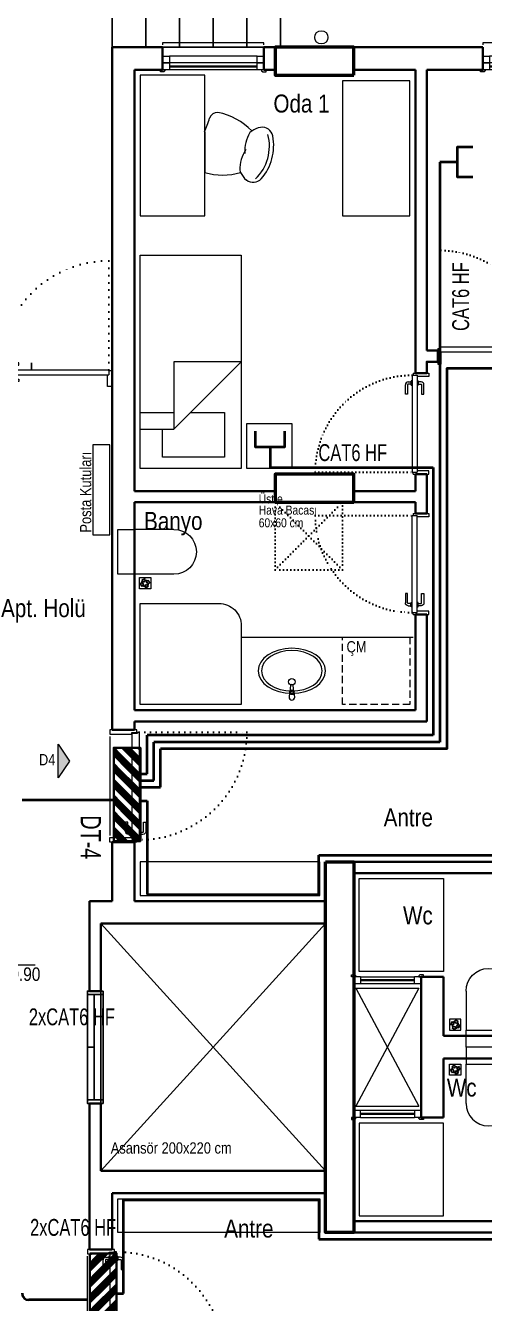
# Model space of a CAD drawing. Header units: millimetres. Extents: x 1852829 to 1882754, y -270850 to -231658.
# Drawn here: x 1858371 to 1858779, y -258564 to -257427 of the extents above; entities that cross this region are included whole.
import ezdxf
from ezdxf.enums import TextEntityAlignment as Align

# ---------------------------------------------------------------- set-up
doc = ezdxf.new("R2010")
doc.units = ezdxf.units.MM
for name, pattern in [('CONTINOUS', [0]), ('CONTINU', [0]), ('DOT', [0.25, 0, -0.25]), ('izdüşüm arka', [3.175, 0, -3.175]), ('izdüşüm ön', [9.525, 6.35, -3.175])]:
    doc.linetypes.add(name, pattern=pattern)
for name, color, linetype, lineweight in [('a_ba', 6, 'Continuous', 50), ('a_doğrama', 251, 'Continuous', 20), ('a_duvar', 251, 'Continuous', 35), ('a_görünüş', 32, 'Continuous', 25), ('a_görünüş_ince', 8, 'Continuous', 20), ('a_izdüşüm_arka', 251, 'izdüşüm arka', 30), ('a_izdüşüm_ön', 6, 'izdüşüm ön', 9), ('a_not_kot', 251, 'Continuous', 13), ('a_not_mahal', 253, 'Continuous', 5), ('a_not_misc', 144, 'Continuous', 5), ('a_not_text', 7, 'Continuous', 13), ('a_tefriş', 8, 'Continuous', 20), ('Aydınlatma', 4, 'CONTINOUS', 35), ('m_yib', 65, 'Continuous', 20), ('Priz', 6, 'CONTINOUS', 40), ('Telefon', 2, 'CONTINOUS', 40)]:
    doc.layers.add(name, color=color, linetype=linetype, lineweight=lineweight)
doc.layers.add('a_basılmayacak', color=251, linetype='Continuous', lineweight=5, plot=False)
doc.layers.add('a_m2_taks', color=147, linetype='Continuous', plot=False)
doc.styles.add('Grupcad', font='arial.ttf', dxfattribs={"width": 0.7})
doc.styles.add('ROMANTUR', font='arial.ttf', dxfattribs={"width": 0.7})
doc.styles.get("Standard").update_dxf_attribs({"font": 'ARIALN.TTF'})

# ---------------------------------------------------------------- blocks, each defined once
blk = doc.blocks.new('K1')
at = {"layer": 'a_doğrama', "color": 251}
for points in [[(-17.5, -2.5), (-22, -2.5), (-22, 0), (2, 0), (2, -4), (-17.5, -4), (-17.5, -2.5)], [(-27.5, -93.1), (-25, -93.1)], [(-17.5, -97.5), (-22, -97.5), (-22, -100), (2, -100), (2, -96), (-17.5, -96), (-17.5, -97.5)], [(-14.5, -93.1), (-17, -93.1)]]:
    blk.add_lwpolyline(points, dxfattribs=at)
blk.add_lwpolyline([(-18, -14), (-18, -4), (-18, -3), (-22.5, -3), (-22.5, -2.5), (-22.5, -2), (-24, -2), (-24, -2.5), (-24, -12.5), (-24, -88), (-24, -97.5), (-24, -98), (-22.5, -98), (-22.5, -97.5), (-22.5, -97), (-18, -97), (-18, -96), (-18, -86.5)], close=True, dxfattribs=at)
for points in [[(-25, -91.1), (-27.5, -91.1, -0.414214), (-28, -90.6), (-28, -82.1), (-30, -82.1), (-30, -90.6)], [(-24, -94.1), (-24.5, -94.1, -0.414214), (-25, -93.6), (-25, -90.6, -0.414214), (-24.5, -90.1), (-24, -90.1)], [(-18, -94.1), (-17.5, -94.1, 0.414214), (-17, -93.6), (-17, -90.6, 0.414214), (-17.5, -90.1), (-18, -90.1)], [(-17, -91.1), (-14.5, -91.1, 0.414214), (-14, -90.6), (-14, -82.1), (-12, -82.1), (-12, -90.6)]]:
    blk.add_lwpolyline(points, format="xyb", dxfattribs=at)
for centre, start, end in [((-27.5, -90.6), 180, 270), ((-14.5, -90.6), 270, 0)]:
    blk.add_arc(centre, 2.5, start, end, dxfattribs=at)
at = {"layer": 'a_görünüş_ince', "color": 251}
blk.add_line((2, -6), (2, -94), dxfattribs=at)
at = {"layer": 'a_izdüşüm_arka', "color": 251, "linetype": 'DOT', "ltscale": 20}
blk.add_line((-24, -2), (-120, -2), dxfattribs=at)
blk.add_arc((-24, -2), 96, 180, 270, dxfattribs=at)
blk = doc.blocks.new('K2')
at = {"layer": 'a_doğrama', "color": 251, "linetype": 'Continuous'}
for p, q in [((-13, 88.1), (-13, 1.9)), ((-13, 88.1), (-8.5, 88.1)), ((-12, 90), (-12, 88.1)), ((-12, 90), (-10, 90)), ((-8.5, 88.1), (-8.5, 1.9)), ((-13, 1.9), (-8.5, 1.9)), ((-12, 0), (-12, 1.9)), ((-12, 0), (-10, 0))]:
    blk.add_line(p, q, dxfattribs=at)
at = {"layer": 'a_doğrama', "color": 251}
for points in [[(-14, 80.1), (-16.5, 80.1, 0.414214), (-17, 79.6), (-17, 71.1), (-19, 71.1), (-19, 79.6)], [(-13, 83.1), (-13.5, 83.1, 0.414214), (-14, 82.6), (-14, 79.6, 0.414214), (-13.5, 79.1), (-13, 79.1)], [(-8.5, 83.1), (-8, 83.1, -0.414214), (-7.5, 82.6), (-7.5, 79.6, -0.414214), (-8, 79.1), (-8.5, 79.1)], [(-7.5, 80.1), (-5, 80.1, -0.414214), (-4.5, 79.6), (-4.5, 71.1), (-2.5, 71.1), (-2.5, 79.6)]]:
    blk.add_lwpolyline(points, format="xyb", dxfattribs=at)
for points in [[(-16.5, 82.1), (-14, 82.1)], [(-5, 82.1), (-7.5, 82.1)]]:
    blk.add_lwpolyline(points, dxfattribs=at)
at = {"layer": 'a_doğrama', "color": 251, "linetype": 'Continuous'}
for points in [[(0, 90), (2, 90), (2, 87), (-8.5, 87)], [(0, 0), (2, 0), (2, 3), (-8.5, 3)]]:
    blk.add_lwpolyline(points, dxfattribs=at)
at = {"layer": 'a_doğrama', "color": 251}
for centre, start, end in [((-16.5, 79.6), 90, 180), ((-5, 79.6), 0, 90)]:
    blk.add_arc(centre, 2.5, start, end, dxfattribs=at)
at = {"layer": 'a_izdüşüm_arka', "color": 251}
blk.add_lwpolyline([(-99.2, 1.9), (-13, 1.9)], dxfattribs=at)
blk.add_arc((-13, 1.9), 86.2, 90, 180, dxfattribs=at)
blk = doc.blocks.new('klozet')
at = {"layer": 'a_tefriş'}
blk.add_line((20, 0), (-20, 0), dxfattribs=at)
for points in [[(-20, 0), (-20, -15), (20, -15), (20, 0)], [(-20, -50), (-20, -15)], [(20, -50), (20, -15)]]:
    blk.add_lwpolyline(points, dxfattribs=at)
blk.add_arc((0, -50), 20, 180, 360, dxfattribs=at)
blk = doc.blocks.new('kapı_c_blok')
at = {"layer": 'a_doğrama', "linetype": 'Continuous'}
for p, q in [((5, 14), (7.9, 14)), ((5, 14), (5, 12)), ((54.9, 15), (7.9, 15)), ((7.9, 15), (7.9, 10.5)), ((54.9, 15), (54.9, 10.5)), ((55.1, 15), (152.1, 15)), ((55.1, 15), (55.1, 10.5)), ((152.1, 15), (152.1, 10.5)), ((155, 14), (152.1, 14)), ((155, 14), (155, 12)), ((54.9, 10.5), (7.9, 10.5)), ((55.1, 10.5), (152.1, 10.5))]:
    blk.add_line(p, q, dxfattribs=at)
at = {"layer": 'a_doğrama'}
for points in [[(47.1, 16), (47.1, 18.5, 0.414214), (46.6, 19), (38.1, 19), (38.1, 21), (46.6, 21)], [(50.1, 15), (50.1, 15.5, 0.414214), (49.6, 16), (46.6, 16, 0.414214), (46.1, 15.5), (46.1, 15)], [(59.9, 15), (59.9, 15.5, -0.414214), (60.4, 16), (63.4, 16, -0.414214), (63.9, 15.5), (63.9, 15)], [(62.9, 16), (62.9, 18.5, -0.414214), (63.4, 19), (71.9, 19), (71.9, 21), (63.4, 21)], [(47.1, 9.5), (47.1, 7, -0.414214), (46.6, 6.5), (38.1, 6.5), (38.1, 4.5), (46.6, 4.5)], [(50.1, 10.5), (50.1, 10, -0.414214), (49.6, 9.5), (46.6, 9.5, -0.414214), (46.1, 10), (46.1, 10.5)], [(59.9, 10.5), (59.9, 10, 0.414214), (60.4, 9.5), (63.4, 9.5, 0.414214), (63.9, 10), (63.9, 10.5)], [(62.9, 9.5), (62.9, 7, 0.414214), (63.4, 6.5), (71.9, 6.5), (71.9, 4.5), (63.4, 4.5)]]:
    blk.add_lwpolyline(points, format="xyb", dxfattribs=at)
for points in [[(49.1, 18.5), (49.1, 16)], [(60.9, 18.5), (60.9, 16)], [(49.1, 7), (49.1, 9.5)], [(60.9, 7), (60.9, 9.5)]]:
    blk.add_lwpolyline(points, dxfattribs=at)
at = {"layer": 'a_doğrama', "linetype": 'Continuous'}
for points in [[(5, 2), (5, 0), (9, 0), (9, 10.5)], [(155, 2), (155, 0), (151, 0), (151, 10.5)]]:
    blk.add_lwpolyline(points, dxfattribs=at)
at = {"layer": 'a_doğrama'}
for centre, start, end in [((46.6, 18.5), 359.9992, 89.9992), ((63.4, 18.5), 90.0008, 180.0008), ((46.6, 7), 269.9992, 359.9992), ((63.4, 7), 180.0008, 270.0008)]:
    blk.add_arc(centre, 2.5, start, end, dxfattribs=at)
at = {"layer": 'a_izdüşüm_arka', "ltscale": 2}
for points in [[(152.1, 15), (152.1, 112)], [(7.9, 15), (7.9, 62)]]:
    blk.add_lwpolyline(points, dxfattribs=at)
for centre, radius, start, end in [((152.2, 14.9), 97.1, 90.0857, 179.918), ((7.9, 15), 47, 359.9985, 90)]:
    blk.add_arc(centre, radius, start, end, dxfattribs=at)
blk = doc.blocks.new('M1')
at = {"layer": 'a_doğrama', "linetype": 'Continuous'}
for p, q in [((-24, 6), (-30, 6)), ((-30, 0), (-30, 6)), ((-24, 0), (-30, 0)), ((-24, 0), (-24, 6)), ((30, 6), (24, 6)), ((24, 6), (24, 0)), ((30, 0), (30, 6)), ((30, 0), (24, 0))]:
    blk.add_line(p, q, dxfattribs=at)
at = {"layer": 'a_doğrama'}
for p, q in [((24, 3.5), (-24, 3.5)), ((24, 2.5), (-24, 2.5))]:
    blk.add_line(p, q, dxfattribs=at)
for points in [[(-28, -1), (-28, 0), (-32, 0), (-32, -2), (-29, -2)], [(28, -1), (28, 0), (32, 0), (32, -2), (29, -2)]]:
    blk.add_lwpolyline(points, close=True, dxfattribs=at)
at = {"layer": 'a_görünüş_ince'}
for p, q in [((24, 6), (-24, 6)), ((-24, 0), (24, 0))]:
    blk.add_line(p, q, dxfattribs=at)
blk = doc.blocks.new('90_p_c_blok')
at = {"layer": 'a_doğrama'}
for points in [[(1, 2), (-2, 2), (-2, 0), (2, 0), (2, 1), (1, 2)], [(89, 2), (92, 2), (92, 0), (88, 0), (88, 1), (89, 2)], [(84, -2.5), (6, -2.5)], [(84, -3.5), (6, -3.5)]]:
    blk.add_lwpolyline(points, dxfattribs=at)
for points in [[(0, 0), (6, 0), (6, -6), (0, -6)], [(0, -6), (6, -6), (6, -12), (0, -12)], [(84, 0), (90, 0), (90, -6), (84, -6)], [(84, -6), (90, -6), (90, -12), (84, -12)]]:
    blk.add_lwpolyline(points, close=True, dxfattribs=at)
at = {"layer": 'a_görünüş_ince'}
for points in [[(6, 0), (84, 0)], [(6, -6), (84, -6)], [(6, -6), (84, -6)], [(0, -22), (0, -24), (90, -24), (90, -22)], [(6, -12), (84, -12)]]:
    blk.add_lwpolyline(points, dxfattribs=at)
blk = doc.blocks.new('tefriş_yatak tek')
at = {"layer": 'a_tefriş'}
for points in [[(0, -0.45), (-1.9, -0.45), (-1.9, 0.45), (0, 0.45)], [(-1.9, -0.5), (-1.5, -0.5), (-1.5, -0.9), (-1.9, -0.9)]]:
    blk.add_lwpolyline(points, close=True, dxfattribs=at)
for points in [[(-1.55, 0.45), (-1.55, 0.15), (-0.95, -0.45), (-0.95, 0.15), (-1.55, 0.15)], [(-1.4, 0.45), (-1.4, 0.15)], [(-1.4, 0), (-1.4, -0.3), (-1.8, -0.3), (-1.8, 0.25), (-1.55, 0.25)]]:
    blk.add_lwpolyline(points, dxfattribs=at)
blk = doc.blocks.new('tefriş_sandalye')
at = {"layer": 'a_tefriş'}
blk.add_line((0, -18), (0, 18), dxfattribs=at)
at = {"layer": 'a_tefriş', "extrusion": (0, 0, -1)}
for centre, major_axis, start_param, end_param in [((48.7, 10.5), (13, -13), 2.7784, 3.245118), ((43.2, 17.3), (6.76, 6.76), 4.815914, 6.34704), ((16.9, -5.5), (28.8, 28.8), 6.26556, 7.321949), ((16.9, -5.5), (28.8, 28.8), 6.26556, 7.321949), ((17, -5.7), (31.4, -31.4), -1.506941, -0.587454), ((16, -34.3), (38.7, 38.7), 5.200723, 5.79406), ((62.1, 15.1), (21.8, -21.8), 1.757107, 2.385975), ((62.1, 15.1), (21.8, -21.8), 1.757107, 2.385975), ((48.7, 10.5), (13, -13), 2.664537, 2.7784), ((48.7, 10.5), (13, -13), 2.664537, 2.7784), ((66.5, -1.2), (21.8, -21.8), 1.802816, 2.431683), ((66.5, -1.2), (21.8, -21.8), 1.802816, 2.431683), ((-154, -79.7), (117.3, -117.3), -1.166716, -1.087708), ((1.8, 18.5), (38.7, -38.7), -0.034473, 0.601946), ((52.6, -3.9), (13, -13), 1.410391, 1.524253), ((52.6, -3.9), (13, -13), 1.410391, 1.524253), ((52.6, -3.9), (13, 13), 2.514469, 2.981187), ((51.2, -12.6), (6.76, -6.76), -0.587454, 0.943672), ((11.1, -28.2), (4.99, -4.99), 0.687369, 2.053884)]:
    blk.add_ellipse(centre, major_axis=major_axis, ratio=1, start_param=start_param, end_param=end_param, dxfattribs=at)
blk = doc.blocks.new('tefriş_süzgeç')
at = {"layer": 'a_tefriş'}
for p, q in [((5, 0), (-5, 0)), ((-5, 0), (-5, -10)), ((5, -10), (5, 0)), ((-5, -10), (5, -10)), ((-3.6, -5.1), (-4.1, -5.1)), ((-2.6, -5.1), (-3.1, -5.1)), ((-2.5, -2.5), (-2.9, -2.2)), ((-2.6, -7.6), (-2.9, -7.9)), ((-2, -3.3), (-2.3, -3)), ((-1.9, -6.9), (-2.2, -7.2)), ((-1.6, -5.1), (-2.1, -5.1)), ((-1.2, -3.9), (-1.5, -3.6)), ((-1.2, -6.2), (-1.5, -6.5)), ((-0.2, -2.5), (-0.2, -2)), ((-0.1, -1.5), (-0.1, -1)), ((-0.1, -3), (-0.1, -3.5)), ((-0.1, -6.6), (-0.1, -7.1)), ((-0.1, -7.6), (-0.1, -8.1)), ((-0.1, -8.6), (-0.1, -9.1)), ((1, -4), (1.4, -3.6)), ((1.1, -6.2), (1.4, -6.5)), ((1.5, -5.1), (2, -5.1)), ((1.7, -3.3), (2.1, -2.9)), ((1.8, -6.9), (2.1, -7.2)), ((2.5, -2.5), (2.8, -2.2)), ((2.5, -5.1), (3, -5.1)), ((2.5, -7.5), (2.8, -7.9)), ((3.5, -5.1), (4, -5.1))]:
    blk.add_line(p, q, dxfattribs=at)
for centre, radius, start, end in [((-0.1, -5.1), 4.06, 134.2896, 180), ((-0.1, -5.1), 3.56, 134.2896, 180), ((-0.1, -5.1), 3.06, 180, 225), ((-0.1, -5.1), 4.06, 225, 270), ((-0.1, -5.1), 2.56, 180, 225), ((-0.1, -5.1), 3.56, 225, 270), ((-0.4, -4.4), 2.4, 84.5943, 143.2016), ((-0.1, -5.1), 2.06, 134.2896, 180), ((-0.1, -5), 2.44, 90.343, 138.1212), ((-0.1, -5.1), 1.56, 134.2896, 180), ((-0.1, -5.1), 2.06, 225, 270), ((-0.1, -5.1), 1.56, 225, 270), ((-0.1, -5.1), 4.06, 45, 90), ((-0.1, -5.1), 3.56, 45, 90), ((-0.1, -5.1), 2.06, 45, 90), ((-0.1, -5.1), 1.56, 45, 90), ((-0.1, -5.1), 2.56, 270, 315.7104), ((-0.1, -5.1), 3.06, 270, 315.7104), ((-0.1, -5.1), 1.56, 314.2896, 360), ((-0.1, -5.1), 2.06, 314.2896, 360), ((-0.1, -5.1), 2.56, 360, 45), ((-0.1, -5.1), 3.06, 360, 45), ((-0.1, -5.1), 3.56, 314.2896, 360), ((-0.1, -5.1), 4.06, 314.2896, 360)]:
    blk.add_arc(centre, radius, start, end, dxfattribs=at)
blk = doc.blocks.new('sembol_kot')
at = {"layer": 'a_not_kot'}
for points in [[(0, 10), (0, 0), (10, 0, 0.414214)], [(0, 0), (-10, 0, 0.414214), (0, -10)]]:
    blk.add_hatch(color=256, dxfattribs=at).paths.add_polyline_path(points)
for p, q in [((0, 15), (0, -15)), ((-15, 0), (60, 0))]:
    blk.add_line(p, q, dxfattribs=at)
blk.add_circle((0, 0), 10, dxfattribs=at)
blk = doc.blocks.new('ZayıfAkımPanosu')
at = {"layer": 'Priz'}
h = blk.add_hatch(dxfattribs=at)
h.set_pattern_fill('GOST_GROUND', color=256)
h.set_pattern_definition([(45, (-1866208.597, 256590.195), (14.142135624, 0), [20]), (45, (-1866205.597, 256590.195), (14.142135624, 0), [20]), (45, (-1866202.597, 256590.195), (14.142135624, 0), [20])])
h.paths.add_polyline_path([(11.9, 41.5), (-11.9, 41.5), (-11.9, -41.5), (11.9, -41.5)])
at = {"layer": 'Aydınlatma', "color": 2, "linetype": 'CONTINU'}
blk.add_lwpolyline([(-11.9, 41.5), (11.9, 41.5), (11.9, -41.5), (-11.9, -41.5)], close=True, dxfattribs=at)
blk.add_lwpolyline([(-11.9, 41.5), (11.9, 41.5), (11.9, -41.5), (-11.9, -41.5)], close=True, dxfattribs=at)
blk.add_lwpolyline([(-11.9, 41.5), (11.9, 41.5), (11.9, -41.5), (-11.9, -41.5)], close=True, dxfattribs=at)
blk.add_lwpolyline([(-11.9, 41.5), (11.9, 41.5), (11.9, -41.5), (-11.9, -41.5)], close=True, dxfattribs=at)
blk.add_lwpolyline([(-11.9, 41.5), (11.9, 41.5), (11.9, -41.5), (-11.9, -41.5)], close=True, dxfattribs=at)
at = {"layer": 'Aydınlatma', "color": 6, "linetype": 'CONTINU'}
blk.add_lwpolyline([(-11.9, 41.5), (11.9, 41.5), (11.9, -41.5), (-11.9, -41.5)], close=True, dxfattribs=at)
blk = doc.blocks.new('TELEFON PRIZI')
at = {"layer": 'Telefon', "linetype": 'CONTINU'}
blk.add_lwpolyline([(13.2, 13.9), (13.2, 0), (-13.2, 0), (-13.2, 13.9)], dxfattribs=at)

msp = doc.modelspace()

# ---------------------------------------------------------------- hatches: boundary and pattern name
at = {"layer": 'a_not_misc'}
h = msp.add_hatch(color=256, dxfattribs=at)
h.dxf.hatch_style = 1
h.paths.add_polyline_path([(1858399.7, -258066.6), (1858409.7, -258081.6), (1858399.7, -258096.6)])

# ---------------------------------------------------------------- linework, layer by layer
at = {"layer": 'a_ba', "color": 253}
for points in [[(1858662.7, -257471.2), (1858662.7, -257446.2), (1858592.7, -257446.2), (1858592.7, -257471.2)], [(1858662.7, -257851.2), (1858662.7, -257826.2), (1858592.7, -257826.2), (1858592.7, -257851.2)], [(1858637.7, -258171.2), (1858662.7, -258171.2), (1858662.7, -258501.2), (1858637.7, -258501.2), (1858637.7, -258476.2), (1858637.7, -258476.2), (1858637.7, -258196.2), (1858637.7, -258196.2)]]:
    msp.add_lwpolyline(points, close=True, dxfattribs=at)
at = {"layer": 'a_basılmayacak'}
for points in [[(1858742.7, -258268.7), (1858667.7, -258268.7), (1858667.7, -258186.2), (1858742.7, -258186.2)], [(1858742.7, -258403.7), (1858667.7, -258403.7), (1858667.7, -258486.2), (1858742.7, -258486.2)]]:
    msp.add_lwpolyline(points, close=True, dxfattribs=at)
at = {"layer": 'a_duvar'}
for p, q in [((1858492.7, -257446.2), (1858447.7, -257446.2)), ((1858447.7, -257736.2), (1858447.7, -257446.2)), ((1858777.7, -257446.2), (1858582.7, -257446.2)), ((1858777.7, -257446.2), (1858777.7, -257466.2)), ((1858467.7, -257466.2), (1858492.7, -257466.2)), ((1858467.7, -257841.2), (1858467.7, -257466.2)), ((1858582.7, -257466.2), (1858592.7, -257466.2)), ((1858662.7, -257466.2), (1858717.7, -257466.2)), ((1858717.7, -257466.2), (1858717.7, -257736.2)), ((1858727.7, -257716.2), (1858727.7, -257466.2)), ((1858727.7, -257466.2), (1858777.7, -257466.2)), ((1858447.7, -258053.7), (1858447.7, -257746.2)), ((1858717.7, -257826.2), (1858717.7, -257841.2)), ((1858727.7, -257861.2), (1858727.7, -257826.2)), ((1858592.7, -257841.2), (1858467.7, -257841.2)), ((1858717.7, -257841.2), (1858662.7, -257841.2)), ((1858467.7, -257851.2), (1858592.7, -257851.2)), ((1858467.7, -258036.2), (1858467.7, -257851.2)), ((1858592.7, -257851.2), (1858717.7, -257851.2)), ((1858717.7, -257851.2), (1858717.7, -257861.2)), ((1858717.7, -257951.2), (1858717.7, -258036.2)), ((1858727.7, -258046.2), (1858727.7, -257951.2)), ((1858717.7, -258036.2), (1858467.7, -258036.2)), ((1858467.7, -258046.2), (1858727.7, -258046.2)), ((1858467.7, -258053.7), (1858467.7, -258046.2)), ((1858447.7, -258206.2), (1858447.7, -258153.7)), ((1858467.7, -258206.2), (1858467.7, -258153.7)), ((1858637.7, -258171.2), (1858637.7, -258206.2)), ((1858847.7, -258171.2), (1858637.7, -258171.2)), ((1858662.7, -258181.2), (1858912.7, -258181.2)), ((1858427.7, -258206.2), (1858427.7, -258286.2)), ((1858447.7, -258206.2), (1858427.7, -258206.2)), ((1858637.7, -258206.2), (1858467.7, -258206.2)), ((1858437.7, -258286.2), (1858437.7, -258226.2)), ((1858437.7, -258226.2), (1858637.7, -258226.2)), ((1858637.7, -258226.2), (1858637.7, -258446.2)), ((1858662.7, -258273.7), (1858662.7, -258273.7)), ((1858742.7, -258273.7), (1858722.7, -258273.7)), ((1858722.7, -258273.7), (1858722.7, -258398.7)), ((1858742.7, -258326.2), (1858742.7, -258273.7)), ((1858437.7, -258286.2), (1858427.7, -258286.2)), ((1858427.7, -258286.2), (1858437.7, -258286.2)), ((1858662.7, -258293.7), (1858662.7, -258293.7)), ((1858742.7, -258326.2), (1858912.7, -258326.2)), ((1858902.7, -258346.2), (1858742.7, -258346.2)), ((1858742.7, -258398.7), (1858742.7, -258346.2)), ((1858427.7, -258386.2), (1858427.7, -258443.7)), ((1858437.7, -258386.2), (1858427.7, -258386.2)), ((1858437.7, -258446.2), (1858437.7, -258386.2)), ((1858662.7, -258378.7), (1858662.7, -258378.7)), ((1858662.7, -258398.7), (1858662.7, -258398.7)), ((1858722.7, -258398.7), (1858742.7, -258398.7)), ((1858427.7, -258443.7), (1858427.7, -258516.2)), ((1858437.7, -258446.2), (1858637.7, -258446.2)), ((1858447.7, -258466.2), (1858637.7, -258466.2)), ((1858447.7, -258516.2), (1858447.7, -258466.2)), ((1858647.7, -258501.2), (1858812.7, -258501.2)), ((1858827.7, -258491.2), (1858662.7, -258491.2))]:
    msp.add_line(p, q, dxfattribs=at)
for points in [[(1858492.7, -257446.2), (1858492.7, -257466.2)], [(1858582.7, -257446.2), (1858582.7, -257466.2)], [(1858727.7, -257716.1), (1858737.7, -257716.1), (1858737.7, -257726.2), (1858727.7, -257726.2), (1858727.7, -257736.2)], [(1858447.7, -257736.2), (1858447.7, -257746.2)], [(1858717.7, -257736.2), (1858727.7, -257736.2)], [(1858717.7, -257826.2), (1858727.7, -257826.2)], [(1858717.7, -257861.2), (1858727.7, -257861.2)], [(1858717.7, -257951.2), (1858727.7, -257951.2)], [(1858467.7, -258053.7), (1858447.7, -258053.7)], [(1858447.7, -258153.7), (1858467.7, -258153.7)], [(1858427.7, -258516.2), (1858447.7, -258516.2)]]:
    msp.add_lwpolyline(points, dxfattribs=at)
at = {"layer": 'a_görünüş', "color": 251}
msp.add_line((1858447.7, -257446.2), (1858597.7, -257446.2), dxfattribs=at)
for points in [[(1858597.7, -257446.2), (1858597.7, -257326.2)], [(1858447.7, -257446.2), (1858447.7, -257331.2)], [(1858477.7, -257446.2), (1858477.7, -257331.2)], [(1858507.7, -257446.2), (1858507.7, -257331.2)], [(1858537.7, -257446.2), (1858537.7, -257331.2)], [(1858567.7, -257446.2), (1858567.7, -257331.2)], [(1858376, -257733.2), (1858376, -257727.2)], [(1858425.7, -258383.2), (1858425.7, -258289.2)], [(1858431.7, -258289.2), (1858431.7, -258383.2)], [(1858439.7, -258383.2), (1858439.7, -258289.2)], [(1858431.7, -258336.2), (1858425.7, -258336.2)]]:
    msp.add_lwpolyline(points, dxfattribs=at)
for points in [[(1858439.7, -258286.2), (1858425.7, -258286.2), (1858425.7, -258289.2), (1858439.7, -258289.2)], [(1858439.7, -258383.2), (1858425.7, -258383.2), (1858425.7, -258386.2), (1858439.7, -258386.2)]]:
    msp.add_lwpolyline(points, close=True, dxfattribs=at)
at = {"layer": 'a_görünüş_ince'}
for points in [[(1858664.7, -258283.7), (1858720.7, -258283.7)], [(1858664.7, -258388.7), (1858720.7, -258388.7)]]:
    msp.add_lwpolyline(points, dxfattribs=at)
at = {"layer": 'a_izdüşüm_arka'}
for p, q in [((1858592.7, -257911.2), (1858592.7, -257851.2)), ((1858652.7, -257851.2), (1858652.7, -257911.2)), ((1858652.7, -257911.2), (1858592.7, -257911.2))]:
    msp.add_line(p, q, dxfattribs=at)
for points in [[(1858592.7, -257911.2), (1858652.7, -257851.2)], [(1858652.7, -257911.2), (1858592.7, -257851.2)]]:
    msp.add_lwpolyline(points, dxfattribs=at)
at = {"layer": 'a_izdüşüm_ön', "color": 251}
msp.add_lwpolyline([(1858712.7, -258031.2), (1858652.7, -258031.2), (1858652.7, -257971.2), (1858712.7, -257971.2)], close=True, dxfattribs=at)
at = {"layer": 'a_m2_taks'}
for points in [[(1858437.7, -258226.2), (1858637.7, -258226.2), (1858637.7, -258446.2), (1858437.7, -258446.2)], [(1858437.7, -258446.2), (1858637.7, -258446.2), (1858637.7, -258226.2), (1858437.7, -258226.2)]]:
    msp.add_lwpolyline(points, close=True, dxfattribs=at)
at = {"layer": 'a_not_misc'}
msp.add_lwpolyline([(1858399.7, -258066.6), (1858409.7, -258081.6), (1858399.7, -258096.6), (1858399.7, -258066.6)], close=True, dxfattribs=at)
for points in [[(1858437.7, -258226.2), (1858637.7, -258446.2)], [(1858637.7, -258226.2), (1858437.7, -258446.2)], [(1858720.7, -258283.7), (1858664.7, -258388.7)], [(1858664.7, -258283.7), (1858720.7, -258388.7)]]:
    msp.add_lwpolyline(points, dxfattribs=at)
at = {"layer": 'a_tefriş'}
for p, q in [((1858562.7, -257971.2), (1858715.7, -257971.2)), ((1858605.6, -258020.5), (1858605.2, -258024.7)), ((1858606.6, -258014.2), (1858605.9, -258019.5)), ((1858606.4, -258022.2), (1858606.4, -258020.7)), ((1858609.1, -258022.2), (1858606.4, -258022.2)), ((1858609.5, -258019.5), (1858608.8, -258014.2)), ((1858609.1, -258020.7), (1858609.1, -258022.2)), ((1858610.2, -258024.7), (1858609.8, -258020.5))]:
    msp.add_line(p, q, dxfattribs=at)
for points in [[(1858530.1, -257471.2), (1858472.7, -257471.2), (1858472.7, -257596.2), (1858530.1, -257596.2)], [(1858652.7, -257596.2), (1858712.7, -257596.2), (1858712.7, -257476.2), (1858652.7, -257476.2)], [(1858430.7, -257880.1), (1858445.7, -257880.1), (1858445.7, -257800.1), (1858430.7, -257800.1)], [(1858632.7, -258171.2), (1858472.7, -258171.2), (1858472.7, -258201.2), (1858632.7, -258201.2)], [(1858632.7, -258501.2), (1858452.7, -258501.2), (1858452.7, -258471.2), (1858632.7, -258471.2)]]:
    msp.add_lwpolyline(points, close=True, dxfattribs=at)
msp.add_lwpolyline([(1858472.7, -257941.2), (1858542.7, -257941.2, -0.414214), (1858562.7, -257961.2), (1858562.7, -258031.2), (1858472.7, -258031.2)], format="xyb", close=True, dxfattribs=at)
msp.add_circle((1858607.7, -258011), 3, dxfattribs=at)
msp.add_circle((1858607.7, -258011), 3, dxfattribs=at)
for centre, radius, start, end in [((1858607.7, -258020.6), 2.11, 147.229, 174.8304), ((1858607.7, -258020.6), 2.11, 32.771, 147.229), ((1858607.7, -258020.7), 1.36, 0, 180), ((1858607.7, -258014.4), 1.12, 7.1389, 172.8611), ((1858607.7, -258020.6), 2.11, 5.1696, 32.771), ((1858607.7, -258024.7), 2.5, 180, 0)]:
    msp.add_arc(centre, radius, start, end, dxfattribs=at)
at = {"layer": 'a_tefriş', "extrusion": (0, 0, -1)}
for major_axis in [(-30, 0), (-27, 0)]:
    msp.add_ellipse((1858607.7, -258001.2), major_axis=major_axis, ratio=0.666667, dxfattribs=at)
at = {"layer": 'm_yib'}
msp.add_circle((1858633.9, -257437.4), 5.92, dxfattribs=at)
at = {"layer": 'Telefon'}
for p, q in [((1858739.5, -257548.4), (1858739.5, -258064.6)), ((1858754.9, -257548.4), (1858739.5, -257548.4)), ((1858588.3, -257801.8), (1858588.3, -257820.2)), ((1858588.3, -257820.2), (1858733.5, -257820.2)), ((1858733.5, -257820.2), (1858733.5, -258058.6)), ((1858733.5, -258058.6), (1858478.9, -258058.6)), ((1858478.9, -258092.9), (1858478.9, -258058.6)), ((1858739.5, -258064.6), (1858484.9, -258064.6)), ((1858484.9, -258098.9), (1858484.9, -258064.6)), ((1858490.9, -258104.9), (1858490.9, -258070.6)), ((1858472.9, -258092.9), (1858478.9, -258092.9)), ((1858472.9, -258098.9), (1858484.9, -258098.9)), ((1858472.9, -258104.9), (1858490.9, -258104.9)), ((1858472.9, -258116.9), (1858478.9, -258116.9)), ((1858478.9, -258116.9), (1858478.9, -258200.2)), ((1858631.7, -258200.2), (1858631.7, -258165.2)), ((1858631.7, -258165.2), (1858866.4, -258165.2)), ((1858478.9, -258200.2), (1858631.7, -258200.2)), ((1858457.7, -258555.4), (1858457.7, -258472.2)), ((1858457.7, -258472.2), (1858631.7, -258472.2)), ((1858631.7, -258472.2), (1858631.7, -258507.2)), ((1858631.7, -258507.2), (1858928.7, -258507.2)), ((1858451.7, -258555.4), (1858457.7, -258555.4))]:
    msp.add_line(p, q, dxfattribs=at)
at = {"layer": 'Telefon', "color": 4}
for p, q in [((1858449.2, -258116.2), (1858367.7, -258116.2)), ((1858425.7, -258561.2), (1858373.6, -258561.2))]:
    msp.add_line(p, q, dxfattribs=at)
at = {"layer": 'Telefon'}
msp.add_lwpolyline([(1859148.5, -257818.7), (1858840.6, -257818.7), (1858840.6, -257732.2), (1858745.5, -257732.2), (1858745.5, -258070.6), (1858490.9, -258070.6)], dxfattribs=at)
at = {"layer": 'Telefon', "color": 4}
msp.add_arc((1858373.6, -258555.2), 6, 180.7893, 270, dxfattribs=at)

# ---------------------------------------------------------------- block references
at = {"rotation": 180}
for p in [(1858582.7, -257466.2), (1858867.7, -257466.2)]:
    msp.add_blockref('90_p_c_blok', p, dxfattribs=at)
at = {"layer": 'a_doğrama'}
for name, p in [('kapı_c_blok', (1858292.7, -257748.2)), ('M1', (1858692.7, -258398.7))]:
    msp.add_blockref(name, p, dxfattribs=at)
at = {"layer": 'a_doğrama', "xscale": -1, "rotation": 180}
msp.add_blockref('M1', (1858692.7, -258273.7), dxfattribs=at)
at = {"layer": 'a_duvar', "xscale": 0.6, "yscale": 0.6, "zscale": 0.6}
msp.add_blockref('sembol_kot', (1858343.1, -258262.8), dxfattribs=at)
at = {"layer": 'a_izdüşüm_arka', "ltscale": 5}
for name, p, rotation in [('K2', (1858737.7, -257726.2), 269.9992036878906), ('K2', (1858727.7, -257826.2), 359.9992036878907), ('K1', (1858427.7, -258616.2), 179.9992036878906)]:
    msp.add_blockref(name, p, dxfattribs=dict(at, rotation=rotation))
at = {"layer": 'a_izdüşüm_arka', "ltscale": 5, "xscale": -1}
for name, p, rotation in [('K2', (1858727.7, -257861.2), 180.0007963121094), ('K1', (1858447.7, -258053.7), 0.0007963121093723657)]:
    msp.add_blockref(name, p, dxfattribs=dict(at, rotation=rotation))
at = {"layer": 'a_tefriş', "xscale": -1}
for name, p, rotation in [('tefriş_sandalye', (1858530.1, -257539.6), 180), ('tefriş_süzgeç', (1858482.1, -257923.2), 270.0000000000001), ('tefriş_süzgeç', (1858748, -258356.2), 90.00000000000007)]:
    msp.add_blockref(name, p, dxfattribs=dict(at, rotation=rotation))
at = {"layer": 'a_tefriş', "xscale": 100, "yscale": 100, "zscale": 100, "rotation": 89.99999999999999}
msp.add_blockref('tefriş_yatak tek', (1858517.7, -257631.2), dxfattribs=at)
at = {"layer": 'a_tefriş', "color": 113, "xscale": -1}
for p, rotation in [((1858452.7, -257895.3), 89.99920366053803), ((1858782.7, -258336.2), 179.999203660538)]:
    msp.add_blockref('klozet', p, dxfattribs=dict(at, rotation=rotation))
at = {"layer": 'a_tefriş', "rotation": 89.99999999999993}
msp.add_blockref('tefriş_süzgeç', (1858748, -258316.2), dxfattribs=at)
at = {"layer": 'a_tefriş', "color": 113, "rotation": 0.0007963394619744455}
msp.add_blockref('klozet', (1858782.7, -258336.2), dxfattribs=at)
at = {"layer": 'Priz', "xscale": -1, "rotation": 180}
msp.add_blockref('ZayıfAkımPanosu', (1858461, -258111.2), dxfattribs=at)
at = {"layer": 'Priz'}
msp.add_blockref('ZayıfAkımPanosu', (1858439.8, -258561.2), dxfattribs=at)
at = {"layer": 'Telefon', "linetype": 'CONTINU', "xscale": -1, "rotation": 270}
msp.add_blockref('TELEFON PRIZI', (1858754.9, -257548.4), dxfattribs=at)
at = {"layer": 'Telefon', "linetype": 'CONTINU', "xscale": -1}
msp.add_blockref('TELEFON PRIZI', (1858588.3, -257801.8), dxfattribs=at)

# ---------------------------------------------------------------- texts
at = {"layer": 'a_not_kot'}
msp.add_text('+0.90', height=12, dxfattribs=at).set_placement((1858349.1, -258277.2))
at = {"layer": 'a_not_mahal'}
for s, height, p in [('Oda 1', 16, (1858591.3, -257504.3)), ('Banyo', 16, (1858476.2, -257875.8)), ('Apt. Holü', 16, (1858348.9, -257953.4)), ('ÇM', 10, (1858656.3, -257984.8)), ('Antre', 16, (1858689.4, -258139.7)), ('Wc', 16, (1858706.6, -258226.9)), ('Wc', 16, (1858745.6, -258380.1)), ('Antre', 16, (1858547.5, -258505.6))]:
    msp.add_text(s, height=height, dxfattribs=at).set_placement(p)
at = {"layer": 'a_not_text'}
msp.add_text('Posta Kutuları', height=10, rotation=90, dxfattribs=at).set_placement((1858429.1, -257878.2))
for s, height, p in [('Üstte', 8, (1858578.2, -257852.2)), ('Hava Bacası', 8, (1858578.2, -257862.2)), ('60x60 cm', 8, (1858578.2, -257873.5)), ('D4', 10, (1858382.6, -258085.3)), ('Asansör 200x220 cm', 10, (1858446.5, -258430.9))]:
    msp.add_text(s, height=height, dxfattribs=at).set_placement(p)
at = {"layer": 'Aydınlatma', "linetype": 'CONTINU', "style": 'ROMANTUR', "width": 0.7}
msp.add_text('DT-4', height=18, rotation=270, dxfattribs=at).set_placement((1858428.8, -258149.4), align=Align.MIDDLE_CENTER)
at = {"layer": 'Telefon', "color": 4, "linetype": 'CONTINU', "style": 'Grupcad', "width": 0.7}
msp.add_text('CAT6 HF', height=15, rotation=90, dxfattribs=at).set_placement((1858757.9, -257698.7), align=Align.MIDDLE_LEFT)
for s, p in [('CAT6 HF', (1858631.3, -257807)), ('2xCAT6 HF', (1858373.6, -258309.2)), ('2xCAT6 HF', (1858374.7, -258496.6))]:
    msp.add_text(s, height=15, dxfattribs=at).set_placement(p, align=Align.MIDDLE_LEFT)

doc.saveas('drawing.dxf')
